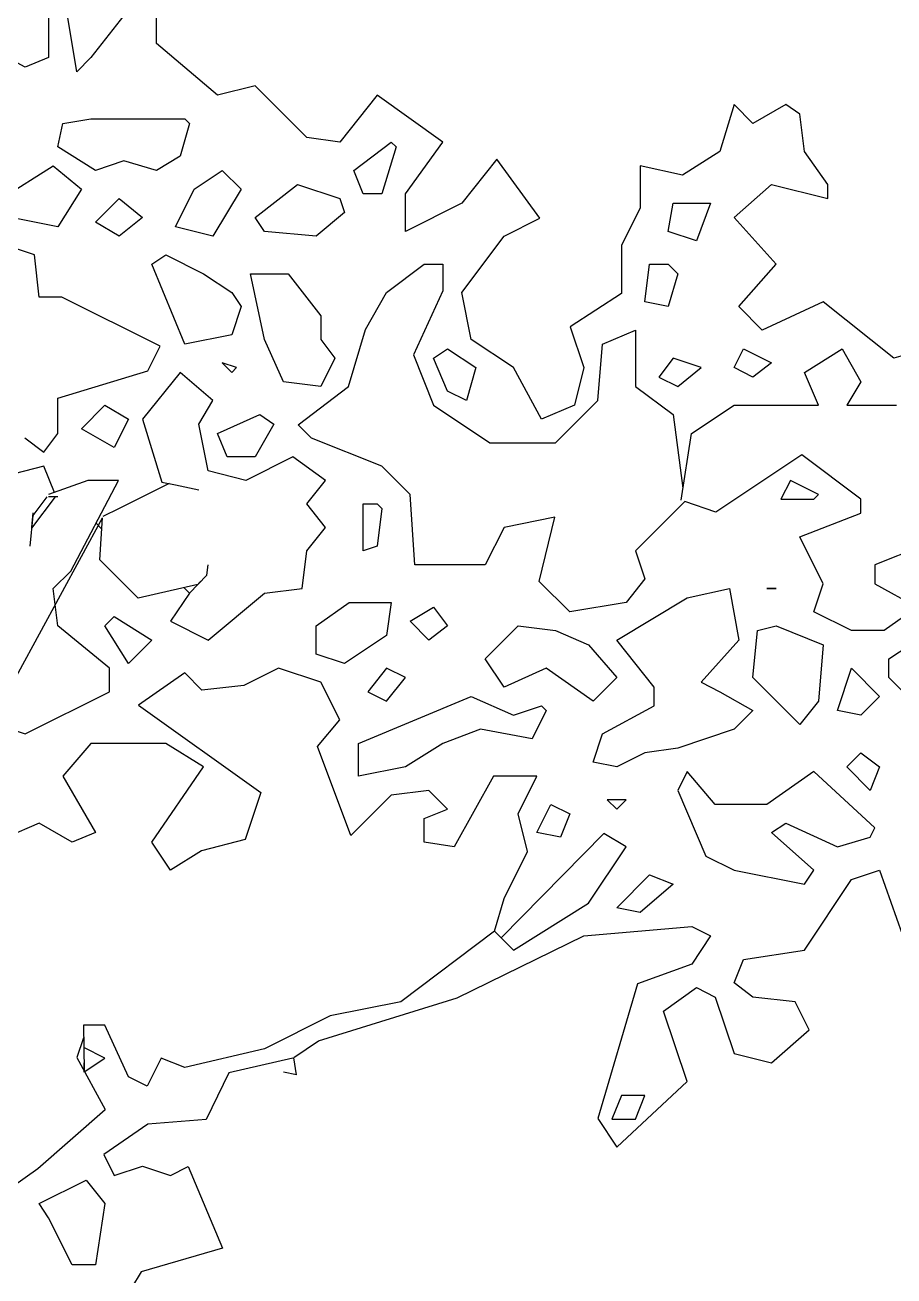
# Model space of a CAD drawing. Header units: millimetres. Extents: x 1211.91 to 1219.54, y 1029.16 to 1038.08.
# Drawn here: x 1218.354 to 1218.842, y 1035.216 to 1035.919 of the extents above; entities that cross this region are included whole.
import ezdxf

# ---------------------------------------------------------------- set-up
doc = ezdxf.new("R2010")
doc.units = ezdxf.units.MM
doc.header["$MEASUREMENT"] = 0
for name, color, linetype in [('Hojas01', 94, 'CONTINUOUS'), ('Hojas02', 62, 'CONTINUOUS'), ('Tronco', 34, 'CONTINUOUS')]:
    doc.layers.add(name, color=color, linetype=linetype)

msp = doc.modelspace()

# ---------------------------------------------------------------- linework, layer by layer
at = {"layer": 'Hojas01', "linetype": 'Continuous'}
for p, q in [((1218.3668, 1035.94522), (1218.3668, 1035.90034)), ((1218.42752, 1035.90826), (1218.42752, 1035.92674)), ((1218.3536, 1035.89506), (1218.31928, 1035.91354)), ((1218.46184, 1035.87922), (1218.42752, 1035.90826)), ((1218.3668, 1035.90034), (1218.3536, 1035.89506)), ((1218.48296, 1035.8845), (1218.46184, 1035.87922)), ((1218.512, 1035.85546), (1218.48296, 1035.8845)), ((1218.5516, 1035.87922), (1218.53048, 1035.85282)), ((1218.58856, 1035.85282), (1218.5516, 1035.87922)), ((1218.75224, 1035.87394), (1218.74432, 1035.84754)), ((1218.7628, 1035.86338), (1218.75224, 1035.87394)), ((1218.78128, 1035.87394), (1218.7628, 1035.86338)), ((1218.7892, 1035.86866), (1218.78128, 1035.87394)), ((1218.79184, 1035.84754), (1218.7892, 1035.86866)), ((1218.53048, 1035.85282), (1218.512, 1035.85546)), ((1218.56744, 1035.82378), (1218.58856, 1035.85282)), ((1218.61892, 1035.84332), (1218.59912, 1035.8185)), ((1218.64308, 1035.81019), (1218.61892, 1035.84332)), ((1218.74432, 1035.84754), (1218.7232, 1035.83434)), ((1218.80504, 1035.82906), (1218.79184, 1035.84754)), ((1218.7232, 1035.83434), (1218.69944, 1035.83962)), ((1218.69944, 1035.83962), (1218.69944, 1035.81586)), ((1218.75224, 1035.81058), (1218.77336, 1035.82906)), ((1218.77336, 1035.82906), (1218.80504, 1035.82114)), ((1218.80504, 1035.82114), (1218.80504, 1035.82906)), ((1218.56744, 1035.80266), (1218.56744, 1035.82378)), ((1218.59912, 1035.8185), (1218.56744, 1035.80266)), ((1218.69944, 1035.81586), (1218.68888, 1035.79474)), ((1218.62288, 1035.80002), (1218.64308, 1035.81019)), ((1218.776, 1035.78418), (1218.75224, 1035.81058)), ((1218.35888, 1035.78946), (1218.34304, 1035.79474)), ((1218.59912, 1035.76834), (1218.62288, 1035.80002)), ((1218.68888, 1035.79474), (1218.68888, 1035.76782)), ((1218.36152, 1035.7657), (1218.35888, 1035.78946)), ((1218.55688, 1035.76834), (1218.578, 1035.78418)), ((1218.578, 1035.78418), (1218.58856, 1035.78418)), ((1218.58856, 1035.78418), (1218.58856, 1035.76927)), ((1218.75488, 1035.76042), (1218.776, 1035.78418)), ((1218.37433, 1035.7657), (1218.36152, 1035.7657)), ((1218.4295, 1035.73812), (1218.37433, 1035.7657)), ((1218.545, 1035.74762), (1218.55688, 1035.76834)), ((1218.58856, 1035.76927), (1218.57193, 1035.73323)), ((1218.6044, 1035.74194), (1218.59912, 1035.76834)), ((1218.68888, 1035.76782), (1218.66011, 1035.74907)), ((1218.76808, 1035.74722), (1218.75488, 1035.76042)), ((1218.8024, 1035.76306), (1218.76808, 1035.74722)), ((1218.842, 1035.73138), (1218.8024, 1035.76306)), ((1218.5355, 1035.71541), (1218.545, 1035.74762)), ((1218.66011, 1035.74907), (1218.66776, 1035.7261)), ((1218.67832, 1035.7393), (1218.6968, 1035.74722)), ((1218.6968, 1035.74722), (1218.6968, 1035.71554)), ((1218.42264, 1035.72439), (1218.4295, 1035.73812)), ((1218.62816, 1035.7261), (1218.6044, 1035.74194)), ((1218.67568, 1035.70762), (1218.67832, 1035.7393)), ((1218.57193, 1035.73323), (1218.58328, 1035.70498)), ((1218.79184, 1035.72346), (1218.81296, 1035.73666)), ((1218.81296, 1035.73666), (1218.82352, 1035.71818)), ((1218.86048, 1035.73666), (1218.842, 1035.73138)), ((1218.37208, 1035.70894), (1218.42264, 1035.72439)), ((1218.44072, 1035.72346), (1218.4196, 1035.69706)), ((1218.4592, 1035.70762), (1218.44072, 1035.72346)), ((1218.644, 1035.69706), (1218.62816, 1035.7261)), ((1218.66776, 1035.7261), (1218.66248, 1035.70498)), ((1218.79976, 1035.70498), (1218.79184, 1035.72346)), ((1218.82352, 1035.71818), (1218.8156, 1035.70498)), ((1218.50712, 1035.69403), (1218.5355, 1035.71541)), ((1218.6968, 1035.71554), (1218.71792, 1035.6997)), ((1218.37208, 1035.68914), (1218.37208, 1035.70894)), ((1218.45128, 1035.69442), (1218.4592, 1035.70762)), ((1218.58328, 1035.70498), (1218.61496, 1035.68386)), ((1218.66248, 1035.70498), (1218.644, 1035.69706)), ((1218.65192, 1035.68386), (1218.67568, 1035.70762)), ((1218.72822, 1035.68901), (1218.75224, 1035.70498)), ((1218.75224, 1035.70498), (1218.79976, 1035.70498)), ((1218.8156, 1035.70498), (1218.84359, 1035.70498)), ((1218.4196, 1035.69706), (1218.43043, 1035.66169)), ((1218.71792, 1035.6997), (1218.72347, 1035.65839)), ((1218.36416, 1035.67858), (1218.37208, 1035.68914)), ((1218.45656, 1035.66802), (1218.45128, 1035.69442)), ((1218.51464, 1035.6865), (1218.50712, 1035.69403)), ((1218.72241, 1035.65166), (1218.72822, 1035.68901)), ((1218.35347, 1035.68664), (1218.36416, 1035.67858)), ((1218.55424, 1035.67066), (1218.51464, 1035.6865)), ((1218.61496, 1035.68386), (1218.65192, 1035.68386)), ((1218.50408, 1035.67594), (1218.47768, 1035.66274)), ((1218.52256, 1035.66274), (1218.50408, 1035.67594)), ((1218.79039, 1035.67713), (1218.74195, 1035.64492)), ((1218.82352, 1035.65218), (1218.79039, 1035.67713)), ((1218.36416, 1035.67066), (1218.34159, 1035.66499)), ((1218.3701, 1035.65601), (1218.36416, 1035.67066)), ((1218.47768, 1035.66274), (1218.45656, 1035.66802)), ((1218.57008, 1035.65482), (1218.55424, 1035.67066)), ((1218.38885, 1035.66274), (1218.3668, 1035.65482)), ((1218.37921, 1035.61179), (1218.40614, 1035.66274)), ((1218.40614, 1035.66274), (1218.38885, 1035.66274)), ((1218.43452, 1035.6609), (1218.4064, 1035.6469)), ((1218.43043, 1035.66169), (1218.43821, 1035.66024)), ((1218.43821, 1035.66024), (1218.45128, 1035.65746)), ((1218.512, 1035.64954), (1218.52256, 1035.66274)), ((1218.3705, 1035.6535), (1218.35717, 1035.63582)), ((1218.36575, 1035.6535), (1218.35796, 1035.64294)), ((1218.37208, 1035.6535), (1218.3668, 1035.6535)), ((1218.57272, 1035.61522), (1218.57008, 1035.65482)), ((1218.4064, 1035.6469), (1218.39729, 1035.64242)), ((1218.52256, 1035.63634), (1218.512, 1035.64954)), ((1218.72452, 1035.65086), (1218.6968, 1035.62314)), ((1218.74195, 1035.64492), (1218.72452, 1035.65086)), ((1218.82352, 1035.64426), (1218.82352, 1035.65218)), ((1218.3239, 1035.50712), (1218.39703, 1035.64176)), ((1218.35796, 1035.64294), (1218.35624, 1035.62578)), ((1218.3573, 1035.63648), (1218.35809, 1035.6444)), ((1218.39558, 1035.61813), (1218.39703, 1035.64176)), ((1218.65139, 1035.64202), (1218.62288, 1035.63634)), ((1218.64268, 1035.60598), (1218.65139, 1035.64202)), ((1218.7892, 1035.63106), (1218.82352, 1035.64426)), ((1218.39663, 1035.63555), (1218.39347, 1035.63872)), ((1218.512, 1035.62314), (1218.52256, 1035.63634)), ((1218.62288, 1035.63634), (1218.61232, 1035.61522)), ((1218.8024, 1035.60466), (1218.7892, 1035.63106)), ((1218.85784, 1035.62578), (1218.83144, 1035.61522)), ((1218.41709, 1035.59661), (1218.39558, 1035.61813)), ((1218.50936, 1035.60202), (1218.512, 1035.62314)), ((1218.6968, 1035.62314), (1218.70208, 1035.6073)), ((1218.36944, 1035.60202), (1218.37921, 1035.61179)), ((1218.45577, 1035.60942), (1218.45656, 1035.61522)), ((1218.61232, 1035.61522), (1218.57272, 1035.61522)), ((1218.83144, 1035.61522), (1218.83144, 1035.60466)), ((1218.45075, 1035.60427), (1218.41709, 1035.59661)), ((1218.446, 1035.59938), (1218.45577, 1035.60942)), ((1218.45247, 1035.60612), (1218.44983, 1035.60334)), ((1218.65984, 1035.58882), (1218.64268, 1035.60598)), ((1218.70208, 1035.6073), (1218.69152, 1035.5941)), ((1218.79712, 1035.58882), (1218.8024, 1035.60466)), ((1218.83144, 1035.60466), (1218.8552, 1035.59146)), ((1218.37208, 1035.5809), (1218.36944, 1035.60202)), ((1218.446, 1035.59938), (1218.43544, 1035.58354)), ((1218.446, 1035.59938), (1218.44297, 1035.60242)), ((1218.45656, 1035.57298), (1218.48824, 1035.59938)), ((1218.48824, 1035.59938), (1218.50936, 1035.60202)), ((1218.69152, 1035.5941), (1218.65984, 1035.58882)), ((1218.8552, 1035.59146), (1218.83672, 1035.57826)), ((1218.83936, 1035.56242), (1218.88688, 1035.5941)), ((1218.43544, 1035.58354), (1218.45656, 1035.57298)), ((1218.81824, 1035.57826), (1218.79712, 1035.58882)), ((1218.40112, 1035.55714), (1218.37208, 1035.5809)), ((1218.83672, 1035.57826), (1218.81824, 1035.57826)), ((1218.83936, 1035.55186), (1218.83936, 1035.56242)), ((1218.40112, 1035.54394), (1218.40112, 1035.55714)), ((1218.44336, 1035.5545), (1218.41736, 1035.53629)), ((1218.453, 1035.54487), (1218.44336, 1035.5545)), ((1218.49616, 1035.55714), (1218.47663, 1035.54738)), ((1218.51992, 1035.54922), (1218.49616, 1035.55714)), ((1218.53048, 1035.5281), (1218.51992, 1035.54922)), ((1218.8684, 1035.52282), (1218.83936, 1035.55186)), ((1218.3536, 1035.52018), (1218.40112, 1035.54394)), ((1218.47663, 1035.54738), (1218.453, 1035.54487)), ((1218.41736, 1035.53629), (1218.48613, 1035.48732)), ((1218.32958, 1035.52824), (1218.3536, 1035.52018)), ((1218.51794, 1035.51306), (1218.53048, 1035.5281)), ((1218.39056, 1035.5149), (1218.37472, 1035.49642)), ((1218.4328, 1035.5149), (1218.39056, 1035.5149)), ((1218.45392, 1035.5017), (1218.4328, 1035.5149)), ((1218.53682, 1035.46316), (1218.51794, 1035.51306)), ((1218.42488, 1035.45946), (1218.45392, 1035.5017)), ((1218.37472, 1035.49642), (1218.3932, 1035.46474)), ((1218.61694, 1035.49642), (1218.5949, 1035.45669)), ((1218.64136, 1035.49642), (1218.61694, 1035.49642)), ((1218.6308, 1035.4753), (1218.64136, 1035.49642)), ((1218.48613, 1035.48732), (1218.47729, 1035.46078)), ((1218.55952, 1035.48586), (1218.53682, 1035.46316)), ((1218.58064, 1035.4885), (1218.55952, 1035.48586)), ((1218.5912, 1035.47794), (1218.58064, 1035.4885)), ((1218.578, 1035.47266), (1218.5912, 1035.47794)), ((1218.578, 1035.45946), (1218.578, 1035.47266)), ((1218.63608, 1035.45418), (1218.6308, 1035.4753)), ((1218.36152, 1035.47002), (1218.34331, 1035.46224)), ((1218.38, 1035.45946), (1218.36152, 1035.47002)), ((1218.3932, 1035.46474), (1218.38, 1035.45946)), ((1218.67911, 1035.46422), (1218.6213, 1035.40561)), ((1218.69152, 1035.45682), (1218.67911, 1035.46422)), ((1218.43544, 1035.44362), (1218.42488, 1035.45946)), ((1218.47729, 1035.46078), (1218.45273, 1035.45445)), ((1218.5949, 1035.45669), (1218.578, 1035.45946)), ((1218.6704, 1035.42514), (1218.69152, 1035.45682)), ((1218.45273, 1035.45445), (1218.43544, 1035.44362)), ((1218.62288, 1035.42778), (1218.63608, 1035.45418)), ((1218.81824, 1035.43834), (1218.83408, 1035.44362)), ((1218.83408, 1035.44362), (1218.84992, 1035.39874)), ((1218.79184, 1035.39874), (1218.81824, 1035.43834)), ((1218.6176, 1035.4093), (1218.62288, 1035.42778)), ((1218.62816, 1035.39874), (1218.6704, 1035.42514)), ((1218.6176, 1035.4093), (1218.62816, 1035.39874)), ((1218.66776, 1035.40666), (1218.72848, 1035.41194)), ((1218.72848, 1035.41194), (1218.73904, 1035.40666)), ((1218.73904, 1035.40666), (1218.72848, 1035.39082)), ((1218.75224, 1035.38026), (1218.75752, 1035.39346)), ((1218.75752, 1035.39346), (1218.79184, 1035.39874)), ((1218.72848, 1035.39082), (1218.69786, 1035.37974)), ((1218.69786, 1035.37974), (1218.67555, 1035.30397)), ((1218.7628, 1035.37234), (1218.75224, 1035.38026)), ((1218.71264, 1035.36442), (1218.73112, 1035.37762)), ((1218.73112, 1035.37762), (1218.74168, 1035.37234)), ((1218.74168, 1035.37234), (1218.75224, 1035.34066)), ((1218.78656, 1035.3697), (1218.7628, 1035.37234)), ((1218.79448, 1035.35386), (1218.78656, 1035.3697)), ((1218.72584, 1035.32482), (1218.71264, 1035.36442)), ((1218.77336, 1035.33538), (1218.79448, 1035.35386)), ((1218.75224, 1035.34066), (1218.77336, 1035.33538)), ((1218.68624, 1035.28786), (1218.72584, 1035.32482)), ((1218.67555, 1035.30397), (1218.68624, 1035.28786)), ((1218.39782, 1035.2839), (1218.40376, 1035.27202)), ((1218.32641, 1035.2517), (1218.36073, 1035.27585)), ((1218.40376, 1035.27202), (1218.4196, 1035.2773)), ((1218.4196, 1035.2773), (1218.43544, 1035.27202)), ((1218.43544, 1035.27202), (1218.44534, 1035.27704)), ((1218.44534, 1035.27704), (1218.46461, 1035.2311)), ((1218.46461, 1035.2311), (1218.41881, 1035.2179)), ((1218.41881, 1035.2179), (1218.40376, 1035.19282))]:
    msp.add_line(p, q, dxfattribs=at)
at = {"layer": 'Hojas02', "linetype": 'Continuous'}
for p, q in [((1218.38264, 1035.89242), (1218.37736, 1035.9241)), ((1218.40904, 1035.9241), (1218.39056, 1035.90034)), ((1218.39056, 1035.90034), (1218.38264, 1035.89242)), ((1218.37472, 1035.86338), (1218.39056, 1035.86602)), ((1218.39056, 1035.86602), (1218.43016, 1035.86602)), ((1218.43016, 1035.86602), (1218.44336, 1035.86602)), ((1218.44336, 1035.86602), (1218.446, 1035.86338)), ((1218.37208, 1035.85018), (1218.37472, 1035.86338)), ((1218.446, 1035.86338), (1218.44072, 1035.8449)), ((1218.3932, 1035.83698), (1218.37208, 1035.85018)), ((1218.5384, 1035.83698), (1218.55952, 1035.85282)), ((1218.56216, 1035.85018), (1218.55424, 1035.82378)), ((1218.55952, 1035.85282), (1218.56216, 1035.85018)), ((1218.44072, 1035.8449), (1218.42752, 1035.83698)), ((1218.3404, 1035.82114), (1218.36944, 1035.83962)), ((1218.36944, 1035.83962), (1218.38528, 1035.82642)), ((1218.40904, 1035.84226), (1218.3932, 1035.83698)), ((1218.42752, 1035.83698), (1218.40904, 1035.84226)), ((1218.44864, 1035.82642), (1218.46448, 1035.83698)), ((1218.46448, 1035.83698), (1218.47504, 1035.82642)), ((1218.54368, 1035.82378), (1218.5384, 1035.83698)), ((1218.48296, 1035.81058), (1218.50672, 1035.82906)), ((1218.50672, 1035.82906), (1218.53048, 1035.82114)), ((1218.38528, 1035.82642), (1218.37208, 1035.8053)), ((1218.43808, 1035.8053), (1218.44864, 1035.82642)), ((1218.47504, 1035.82642), (1218.4592, 1035.80002)), ((1218.55424, 1035.82378), (1218.54368, 1035.82378)), ((1218.3932, 1035.80794), (1218.4064, 1035.82114)), ((1218.4064, 1035.82114), (1218.4196, 1035.81058)), ((1218.53048, 1035.82114), (1218.53312, 1035.81322)), ((1218.71528, 1035.80266), (1218.71792, 1035.8185)), ((1218.71792, 1035.8185), (1218.73904, 1035.8185)), ((1218.73904, 1035.8185), (1218.73112, 1035.79738)), ((1218.37208, 1035.8053), (1218.34568, 1035.81058)), ((1218.4064, 1035.80002), (1218.3932, 1035.80794)), ((1218.4196, 1035.81058), (1218.4064, 1035.80002)), ((1218.48824, 1035.80266), (1218.48296, 1035.81058)), ((1218.53312, 1035.81322), (1218.51728, 1035.80002)), ((1218.4592, 1035.80002), (1218.43808, 1035.8053)), ((1218.51728, 1035.80002), (1218.48824, 1035.80266)), ((1218.73112, 1035.79738), (1218.71528, 1035.80266)), ((1218.42488, 1035.78418), (1218.4328, 1035.78946)), ((1218.4328, 1035.78946), (1218.45392, 1035.7789)), ((1218.44336, 1035.7393), (1218.42488, 1035.78418)), ((1218.70208, 1035.76306), (1218.70472, 1035.78418)), ((1218.70472, 1035.78418), (1218.71528, 1035.78418)), ((1218.71528, 1035.78418), (1218.72056, 1035.7789)), ((1218.45392, 1035.7789), (1218.46976, 1035.76834)), ((1218.48824, 1035.74194), (1218.48032, 1035.7789)), ((1218.48032, 1035.7789), (1218.50144, 1035.7789)), ((1218.50144, 1035.7789), (1218.51992, 1035.75514)), ((1218.72056, 1035.7789), (1218.71528, 1035.76042)), ((1218.46976, 1035.76834), (1218.47504, 1035.76042)), ((1218.47504, 1035.76042), (1218.46976, 1035.74458)), ((1218.71528, 1035.76042), (1218.70208, 1035.76306)), ((1218.51992, 1035.75514), (1218.51992, 1035.74194)), ((1218.46976, 1035.74458), (1218.44336, 1035.7393)), ((1218.4988, 1035.71818), (1218.48824, 1035.74194)), ((1218.51992, 1035.74194), (1218.52784, 1035.73138)), ((1218.52784, 1035.73138), (1218.51992, 1035.71554)), ((1218.58328, 1035.73138), (1218.5912, 1035.73666)), ((1218.5912, 1035.7129), (1218.58328, 1035.73138)), ((1218.5912, 1035.73666), (1218.60704, 1035.7261)), ((1218.71792, 1035.73138), (1218.71, 1035.72082)), ((1218.73376, 1035.7261), (1218.71792, 1035.73138)), ((1218.75224, 1035.7261), (1218.75752, 1035.73666)), ((1218.75752, 1035.73666), (1218.77336, 1035.72874)), ((1218.4724, 1035.7261), (1218.46448, 1035.72874)), ((1218.46448, 1035.72874), (1218.46976, 1035.72346)), ((1218.46976, 1035.72346), (1218.4724, 1035.7261)), ((1218.60704, 1035.7261), (1218.60176, 1035.70762)), ((1218.72056, 1035.71554), (1218.73376, 1035.7261)), ((1218.7628, 1035.72082), (1218.75224, 1035.7261)), ((1218.77336, 1035.72874), (1218.7628, 1035.72082)), ((1218.51992, 1035.71554), (1218.4988, 1035.71818)), ((1218.71, 1035.72082), (1218.72056, 1035.71554)), ((1218.60176, 1035.70762), (1218.5912, 1035.7129)), ((1218.38528, 1035.69178), (1218.39848, 1035.70498)), ((1218.39848, 1035.70498), (1218.41168, 1035.69706)), ((1218.41168, 1035.69706), (1218.40376, 1035.68122)), ((1218.46184, 1035.68914), (1218.4856, 1035.6997)), ((1218.4856, 1035.6997), (1218.49352, 1035.69442)), ((1218.40376, 1035.68122), (1218.38528, 1035.69178)), ((1218.46712, 1035.67594), (1218.46184, 1035.68914)), ((1218.49352, 1035.69442), (1218.48296, 1035.67594)), ((1218.48296, 1035.67594), (1218.46712, 1035.67594)), ((1218.78392, 1035.66274), (1218.77864, 1035.65218)), ((1218.79976, 1035.65482), (1218.78392, 1035.66274)), ((1218.79712, 1035.65218), (1218.79976, 1035.65482)), ((1218.54368, 1035.62314), (1218.54368, 1035.64954)), ((1218.54368, 1035.64954), (1218.5516, 1035.64954)), ((1218.5516, 1035.64954), (1218.55424, 1035.6469)), ((1218.55424, 1035.6469), (1218.5516, 1035.62578)), ((1218.77864, 1035.65218), (1218.79712, 1035.65218)), ((1218.5516, 1035.62578), (1218.54368, 1035.62314)), ((1218.68624, 1035.57298), (1218.72584, 1035.59674)), ((1218.72584, 1035.59674), (1218.7496, 1035.60202)), ((1218.7496, 1035.60202), (1218.75488, 1035.57298)), ((1218.776, 1035.60202), (1218.77072, 1035.60202)), ((1218.77072, 1035.60202), (1218.776, 1035.60202)), ((1218.51728, 1035.5809), (1218.53576, 1035.5941)), ((1218.53576, 1035.5941), (1218.55952, 1035.5941)), ((1218.55952, 1035.5941), (1218.55688, 1035.57562)), ((1218.57008, 1035.58354), (1218.58328, 1035.59146)), ((1218.58328, 1035.59146), (1218.5912, 1035.5809)), ((1218.39848, 1035.5809), (1218.40376, 1035.58618)), ((1218.40376, 1035.58618), (1218.42488, 1035.57298)), ((1218.58064, 1035.57298), (1218.57008, 1035.58354)), ((1218.41168, 1035.55978), (1218.39848, 1035.5809)), ((1218.51728, 1035.56506), (1218.51728, 1035.5809)), ((1218.55688, 1035.57562), (1218.53312, 1035.55978)), ((1218.5912, 1035.5809), (1218.58064, 1035.57298)), ((1218.61232, 1035.56242), (1218.6308, 1035.5809)), ((1218.6308, 1035.5809), (1218.65192, 1035.57826)), ((1218.65192, 1035.57826), (1218.6704, 1035.57034)), ((1218.7628, 1035.55186), (1218.76544, 1035.57826)), ((1218.76544, 1035.57826), (1218.776, 1035.5809)), ((1218.776, 1035.5809), (1218.8024, 1035.57034)), ((1218.42488, 1035.57298), (1218.41168, 1035.55978)), ((1218.6704, 1035.57034), (1218.68624, 1035.55186)), ((1218.70736, 1035.54658), (1218.68624, 1035.57298)), ((1218.75488, 1035.57298), (1218.73376, 1035.54922)), ((1218.8024, 1035.57034), (1218.79976, 1035.53866)), ((1218.53312, 1035.55978), (1218.51728, 1035.56506)), ((1218.62288, 1035.54658), (1218.61232, 1035.56242)), ((1218.55688, 1035.55714), (1218.54632, 1035.54394)), ((1218.56744, 1035.55186), (1218.55688, 1035.55714)), ((1218.64664, 1035.55714), (1218.62288, 1035.54658)), ((1218.67304, 1035.53866), (1218.64664, 1035.55714)), ((1218.81032, 1035.53338), (1218.81824, 1035.55714)), ((1218.81824, 1035.55714), (1218.83408, 1035.5413)), ((1218.55688, 1035.53866), (1218.56744, 1035.55186)), ((1218.68624, 1035.55186), (1218.67304, 1035.53866)), ((1218.73376, 1035.54922), (1218.74432, 1035.54394)), ((1218.7892, 1035.52546), (1218.7628, 1035.55186)), ((1218.54104, 1035.5149), (1218.6044, 1035.5413)), ((1218.54632, 1035.54394), (1218.55688, 1035.53866)), ((1218.6044, 1035.5413), (1218.62816, 1035.53074)), ((1218.70736, 1035.53602), (1218.70736, 1035.54658)), ((1218.74432, 1035.54394), (1218.7628, 1035.53338)), ((1218.83408, 1035.5413), (1218.82352, 1035.53074)), ((1218.62816, 1035.53074), (1218.644, 1035.53602)), ((1218.64664, 1035.53338), (1218.63872, 1035.51754)), ((1218.644, 1035.53602), (1218.64664, 1035.53338)), ((1218.67832, 1035.52018), (1218.70736, 1035.53602)), ((1218.7628, 1035.53338), (1218.75224, 1035.52282)), ((1218.79976, 1035.53866), (1218.7892, 1035.52546)), ((1218.82352, 1035.53074), (1218.81032, 1035.53338)), ((1218.60968, 1035.52282), (1218.58856, 1035.5149)), ((1218.63872, 1035.51754), (1218.60968, 1035.52282)), ((1218.67304, 1035.50434), (1218.67832, 1035.52018)), ((1218.75224, 1035.52282), (1218.72056, 1035.51226)), ((1218.54104, 1035.49642), (1218.54104, 1035.5149)), ((1218.58856, 1035.5149), (1218.56744, 1035.5017)), ((1218.72056, 1035.51226), (1218.70208, 1035.50962)), ((1218.70208, 1035.50962), (1218.68624, 1035.5017)), ((1218.8156, 1035.5017), (1218.82352, 1035.50962)), ((1218.82352, 1035.50962), (1218.83408, 1035.5017)), ((1218.56744, 1035.5017), (1218.54104, 1035.49642)), ((1218.68624, 1035.5017), (1218.67304, 1035.50434)), ((1218.72584, 1035.49906), (1218.72056, 1035.4885)), ((1218.74168, 1035.48058), (1218.72584, 1035.49906)), ((1218.79712, 1035.49906), (1218.77072, 1035.48058)), ((1218.83144, 1035.46738), (1218.79712, 1035.49906)), ((1218.8288, 1035.4885), (1218.8156, 1035.5017)), ((1218.83408, 1035.5017), (1218.8288, 1035.4885)), ((1218.72056, 1035.4885), (1218.7364, 1035.45154)), ((1218.64136, 1035.46474), (1218.64928, 1035.48058)), ((1218.64928, 1035.48058), (1218.65984, 1035.4753)), ((1218.69152, 1035.48322), (1218.68096, 1035.48322)), ((1218.68096, 1035.48322), (1218.68624, 1035.47794)), ((1218.68624, 1035.47794), (1218.69152, 1035.48322)), ((1218.77072, 1035.48058), (1218.74168, 1035.48058)), ((1218.65984, 1035.4753), (1218.65456, 1035.4621)), ((1218.65456, 1035.4621), (1218.64136, 1035.46474)), ((1218.77336, 1035.46474), (1218.78128, 1035.47002)), ((1218.79712, 1035.44362), (1218.77336, 1035.46474)), ((1218.78128, 1035.47002), (1218.81032, 1035.45682)), ((1218.8288, 1035.4621), (1218.83144, 1035.46738)), ((1218.81032, 1035.45682), (1218.8288, 1035.4621)), ((1218.7364, 1035.45154), (1218.75224, 1035.44362)), ((1218.75224, 1035.44362), (1218.79184, 1035.4357)), ((1218.79184, 1035.4357), (1218.79712, 1035.44362)), ((1218.68624, 1035.4225), (1218.70472, 1035.44098)), ((1218.71792, 1035.4357), (1218.69944, 1035.41986)), ((1218.70472, 1035.44098), (1218.71792, 1035.4357)), ((1218.69944, 1035.41986), (1218.68624, 1035.4225)), ((1218.68888, 1035.3169), (1218.6836, 1035.3037)), ((1218.70208, 1035.3169), (1218.68888, 1035.3169)), ((1218.6968, 1035.3037), (1218.70208, 1035.3169)), ((1218.6836, 1035.3037), (1218.6968, 1035.3037)), ((1218.36152, 1035.25618), (1218.38792, 1035.26938)), ((1218.38792, 1035.26938), (1218.39848, 1035.25618)), ((1218.3668, 1035.24826), (1218.36152, 1035.25618)), ((1218.39848, 1035.25618), (1218.3932, 1035.22186)), ((1218.38, 1035.22186), (1218.3668, 1035.24826)), ((1218.3932, 1035.22186), (1218.38, 1035.22186))]:
    msp.add_line(p, q, dxfattribs=at)
at = {"layer": 'Tronco', "linetype": 'Continuous'}
for p, q in [((1218.6176, 1035.4093), (1218.5648, 1035.3697)), ((1218.59661, 1035.37195), (1218.66776, 1035.40666)), ((1218.5186, 1035.34766), (1218.59661, 1035.37195)), ((1218.5648, 1035.3697), (1218.5252, 1035.36178)), ((1218.5252, 1035.36178), (1218.48824, 1035.3433)), ((1218.39848, 1035.3565), (1218.38634, 1035.3565)), ((1218.38634, 1035.3565), (1218.38687, 1035.33076)), ((1218.41168, 1035.32746), (1218.39848, 1035.3565)), ((1218.38647, 1035.34938), (1218.38277, 1035.33829)), ((1218.39848, 1035.33802), (1218.3866, 1035.34396)), ((1218.50474, 1035.33842), (1218.5186, 1035.34766)), ((1218.38277, 1035.33829), (1218.39861, 1035.30912)), ((1218.38687, 1035.33024), (1218.39848, 1035.33802)), ((1218.43016, 1035.33802), (1218.42224, 1035.32218)), ((1218.44336, 1035.33274), (1218.43016, 1035.33802)), ((1218.48824, 1035.3433), (1218.44336, 1035.33274)), ((1218.50408, 1035.33802), (1218.46818, 1035.32971)), ((1218.50619, 1035.32852), (1218.50474, 1035.33816)), ((1218.38687, 1035.3301), (1218.38673, 1035.33538)), ((1218.46818, 1035.32971), (1218.45537, 1035.30357)), ((1218.50619, 1035.32852), (1218.4988, 1035.3301)), ((1218.42224, 1035.32218), (1218.41168, 1035.32746)), ((1218.36073, 1035.27585), (1218.39861, 1035.30912)), ((1218.45537, 1035.30357), (1218.42251, 1035.3008)), ((1218.42251, 1035.3008), (1218.39782, 1035.2839))]:
    msp.add_line(p, q, dxfattribs=at)

doc.saveas('drawing.dxf')
